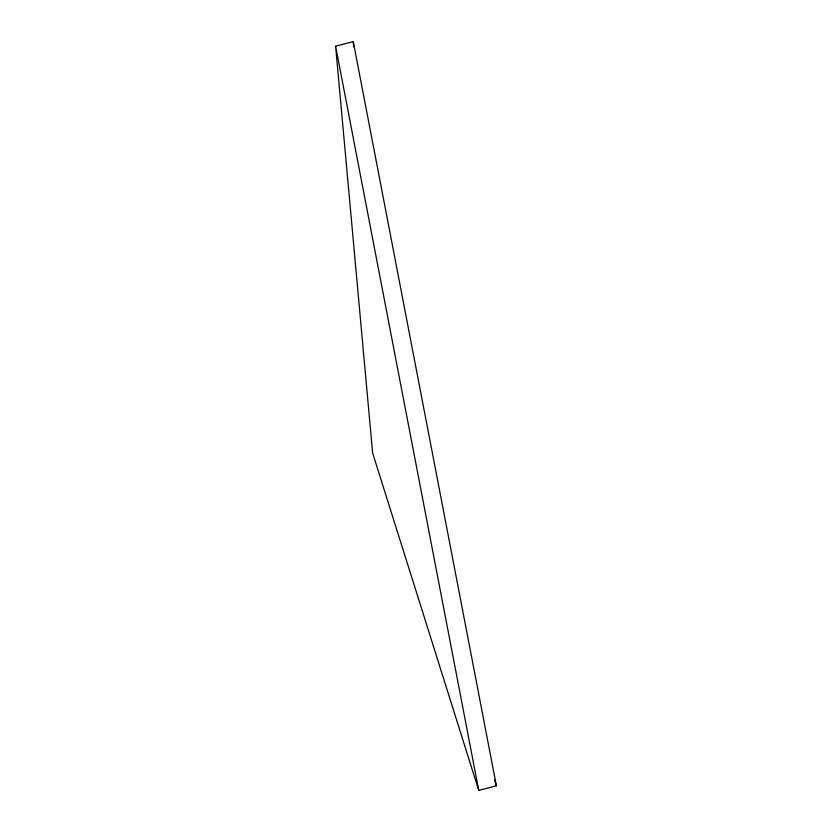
<?xml version="1.0" encoding="UTF-8"?>
<svg xmlns="http://www.w3.org/2000/svg" width="832" height="832" viewBox="0 0 832 832"><rect width="100%" height="100%" fill="white"/><g stroke="black" fill="none" stroke-linecap="round" stroke-linejoin="round"><path stroke-width="1.25" d="M335.608 46.176L353.246 41.6L496.392 785.824L478.754 790.4L372.632 453.003L335.608 46.176L478.754 790.4M494.458 779.646L496.392 785.824M353.246 41.6L353.714 46.769"/></g></svg>
